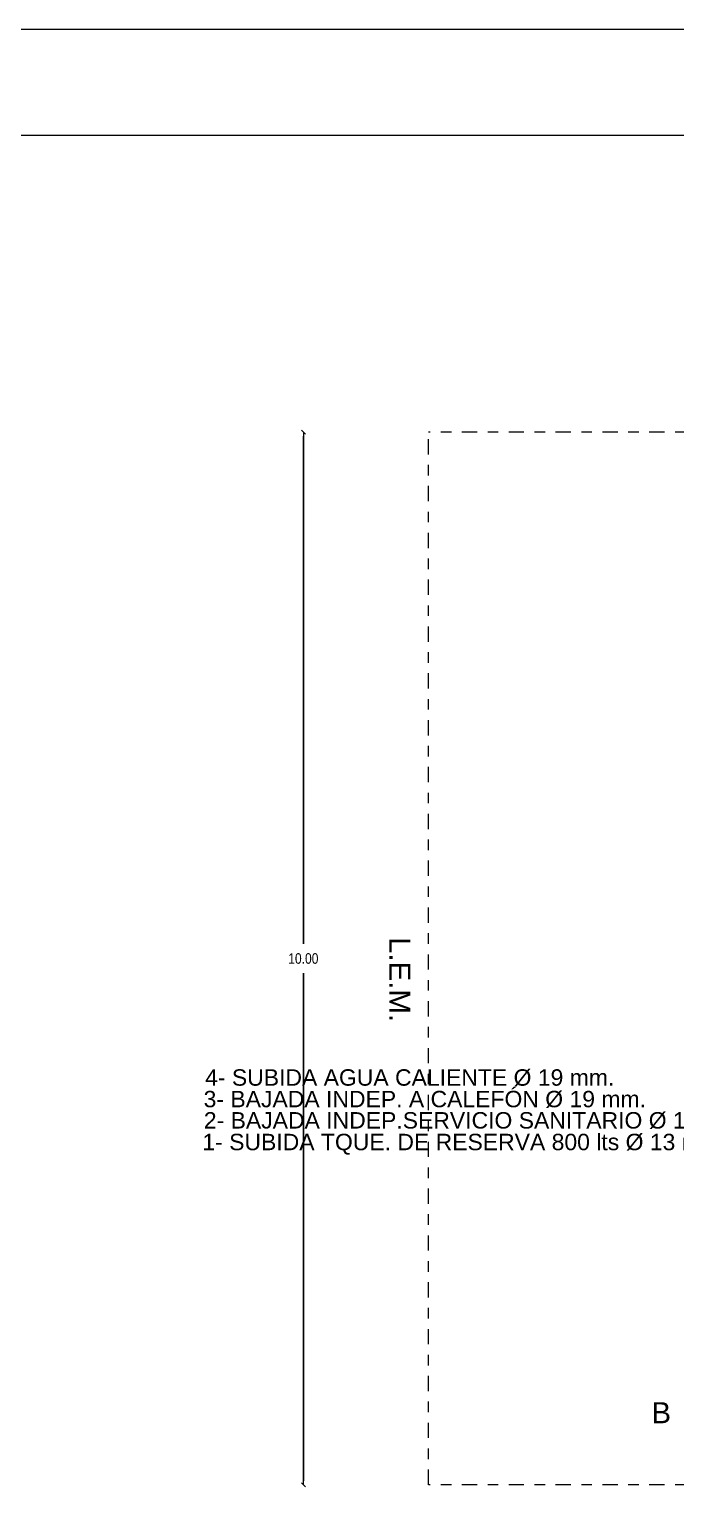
# Model space of a CAD drawing. Header units: millimetres. Extents: x 337 to 1167, y 242 to 575.
# Drawn here: x 571.36 to 577.51, y 260.53 to 274.38 of the extents above; entities that cross this region are included whole.
import ezdxf

# ---------------------------------------------------------------- set-up
doc = ezdxf.new("R2010")
doc.units = ezdxf.units.MM
doc.linetypes.add('EJE', pattern=[0.205, 0.145, -0.03, 0, -0.03])
doc.layers.get('0').update_dxf_attribs({"lineweight": 5})
doc.layers.get('Defpoints').update_dxf_attribs({"lineweight": 5})
for name, color, linetype, lineweight in [('agua', 7, 'Continuous', 5), ('cotas', 7, 'Continuous', 5), ('PRESENTACION ANTEPROYECTO', 7, 'Continuous', 5)]:
    doc.layers.add(name, color=color, linetype=linetype, lineweight=lineweight)
doc.styles.add('GENERATED_STYLE_13', font='')
doc.styles.add('GENERATED_STYLE_14', font='arial.ttf')
doc.styles.get('GENERATED_STYLE_13').set_extended_font_data('Arial Narrow Occidental')
doc.dimstyles.new('Dimstyle_92', dxfattribs={"dimtxt": 0.1, "dimasz": 0.038, "dimexe": 0.18, "dimexo": 0, "dimgap": 0.09, "dimtad": 1, "dimtih": 1, "dimtoh": 1, "dimzin": 0, "dimdsep": 46, "dimtxsty": 'GENERATED_STYLE_13', "dimblk": 'ARROWHEAD_6', "dimblk1": 'ARROWHEAD_6', "dimblk2": 'ARROWHEAD_6', "dimcen": 0.09, "dimse1": 1, "dimse2": 1, "dimclrd": 252, "dimclre": 252, "dimclrt": 252, "dimadec": 0, "dimazin": 0, "dimtfac": 1, "dimtdec": 4, "dimtmove": 0, "dimatfit": 3, "dimfxl": 1, "dimtolj": 1, "dimtzin": 0, "dimarcsym": 0})

# ---------------------------------------------------------------- blocks, each defined once
blk = doc.blocks.new('ARROWHEAD_6')
at = {"color": 0, "linetype": 'Continuous'}
for p, q in [((0, 0), (-1, 0)), ((-0.5, -0.5), (0.5, 0.5))]:
    blk.add_line(p, q, dxfattribs=at)
blk = doc.blocks.new('*D292')
at = {"layer": 'cotas', "color": 252, "lineweight": -2, "transparency": 16777216}
for p, q in [((573.968, 270.516), (573.968, 265.694)), ((573.968, 260.592), (573.968, 265.414))]:
    blk.add_line(p, q, dxfattribs=at)
at = {"layer": 'Defpoints', "color": 0, "transparency": 16777216}
for p in [(573.968, 270.554), (574.929, 270.554), (575.004, 260.554)]:
    blk.add_point(p, dxfattribs=at)
at = {"layer": 'cotas', "color": 252, "lineweight": -2, "transparency": 16777216, "xscale": 0.03800000000000001, "yscale": 0.03800000000000001, "zscale": 0.03800000000000001}
for p, rotation in [((573.968, 270.554), 90), ((573.968, 260.554), 270)]:
    blk.add_blockref('ARROWHEAD_6', p, dxfattribs=dict(at, rotation=rotation))
at = {"layer": 'cotas', "color": 252, "transparency": 16777216, "insert": (573.968, 265.554), "char_height": 0.1, "attachment_point": 5, "style": 'GENERATED_STYLE_13'}
blk.add_mtext('\\A1;10.00', dxfattribs=at)

msp = doc.modelspace()

# ---------------------------------------------------------------- linework, layer by layer
at = {"layer": 'PRESENTACION ANTEPROYECTO'}
msp.add_line((533.88, 274.384), (639.944, 274.384), dxfattribs=at)
at = {"layer": 'PRESENTACION ANTEPROYECTO', "color": 2}
msp.add_line((536.38, 273.381), (638.944, 273.372), dxfattribs=at)
at = {"layer": 'PRESENTACION ANTEPROYECTO', "color": 252, "linetype": 'EJE'}
for p, q in [((593.419, 270.554), (575.157, 270.554)), ((575.157, 260.554), (575.157, 270.554)), ((575.157, 260.554), (575.157, 270.554)), ((593.419, 260.554), (575.157, 260.554))]:
    msp.add_line(p, q, dxfattribs=at)

# ---------------------------------------------------------------- texts
at = {"layer": 'agua', "color": 5, "style": 'GENERATED_STYLE_14'}
for s, p in [('4- SUBIDA AGUA CALIENTE Ø 19 mm.', (573.035, 264.346)), ('3- BAJADA INDEP. A CALEFÓN Ø 19 mm.', (573.021, 264.141)), ('2- BAJADA INDEP.SERVICIO SANITARIO Ø 19 mm.', (573.023, 263.939)), ('1- SUBIDA TQUE. DE RESERVA 800 lts Ø 13 mm..', (573.009, 263.733))]:
    msp.add_text(s, height=0.156, dxfattribs=at).set_placement(p)
at = {"layer": 'PRESENTACION ANTEPROYECTO', "color": 7, "insert": (574.885, 265.354), "char_height": 0.2, "width": 1.05558, "attachment_point": 5, "rotation": 270, "style": 'GENERATED_STYLE_14'}
msp.add_mtext('\\A1;{\\fArial|b0|i0|c0|p34;\\C252;L.E.M.}', dxfattribs=at)
at = {"layer": 'PRESENTACION ANTEPROYECTO', "color": 7, "insert": (577.368, 261.239), "char_height": 0.2, "width": 0.4, "attachment_point": 5, "style": 'GENERATED_STYLE_14'}
msp.add_mtext('\\A1;{\\fArial|b0|i0|c0|p34;\\C7;B}', dxfattribs=at)

# ---------------------------------------------------------------- dimensions: what is measured, and where the dimension line sits
at = {"layer": 'cotas'}
dim = msp.add_linear_dim(base=(573.968, 270.554), p1=(575.004, 260.554), p2=(574.929, 270.554), angle=270, dimstyle='Dimstyle_92', dxfattribs=at)
dim.commit()
dim.dimension.update_dxf_attribs({"geometry": '*D292', "text_midpoint": (573.968, 265.554)})

doc.saveas('drawing.dxf')
